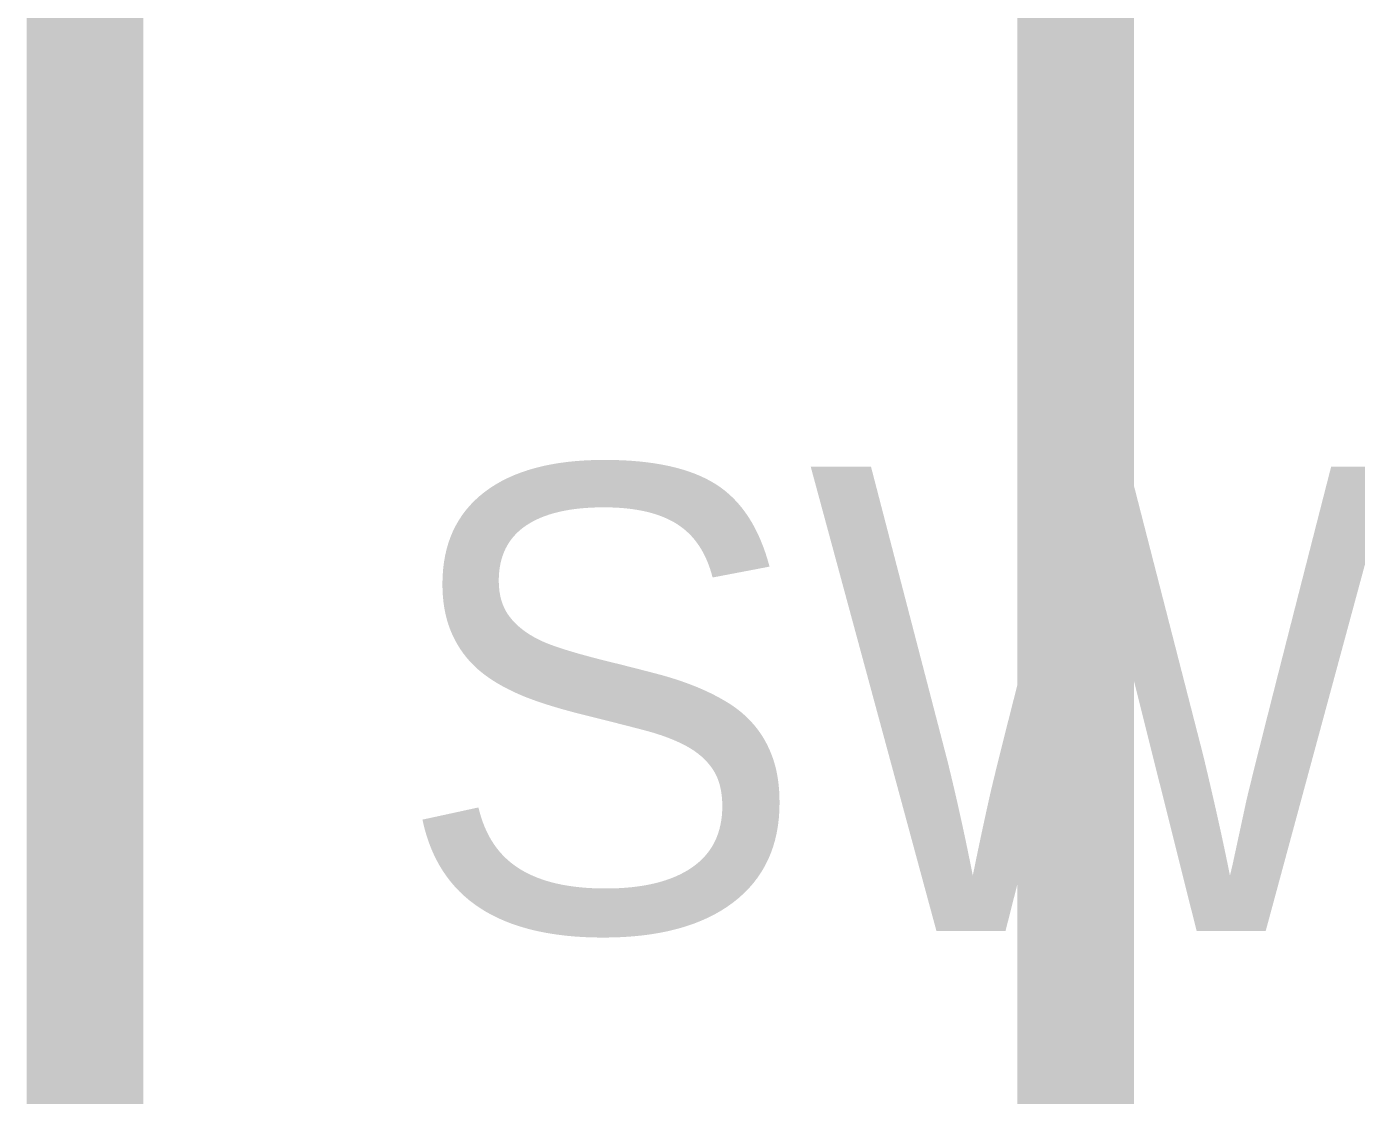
# Model space of a CAD drawing. Header units: inches. Extents: x 0 to 569, y 0 to 432.
# Drawn here: x 368.15 to 371.563, y 132.333 to 135.074 of the extents above; entities that cross this region are included whole.
import ezdxf

# ---------------------------------------------------------------- set-up
doc = ezdxf.new("R2010")
doc.units = ezdxf.units.IN
doc.layers.add('Sheet', color=255, linetype='Continuous')

msp = doc.modelspace()

# ---------------------------------------------------------------- linework, layer by layer
at = {"layer": 'Sheet'}
for points in [[(368.3, 132.0726, 0.2997, 0.2997, 0), (368.3, 137.1575, 0.2997, 0.2997, 0)], [(368.3, 127, 0.2997, 0.2997, 0), (370.8425, 127, 0.2997, 0.2997, 0), (370.8425, 137.1575, 0.2997, 0.2997, 0), (368.3, 137.1575, 0.2997, 0.2997, 0)], [(368.3, 134.615, 0.2997, 0.2997, 0), (368.3, 132.0726, 0.2997, 0.2997, 0)], [(368.3, 134.615, 0.2997, 0.2997, 0), (368.3, 133.0896, 0.2997, 0.2997, 0)]]:
    msp.add_lwpolyline(points, format="xyseb", dxfattribs=at)

# ---------------------------------------------------------------- texts
msp.add_text('SW2', height=1.19063, dxfattribs=at).set_placement((369.0938, 132.7547))

doc.saveas('drawing.dxf')
